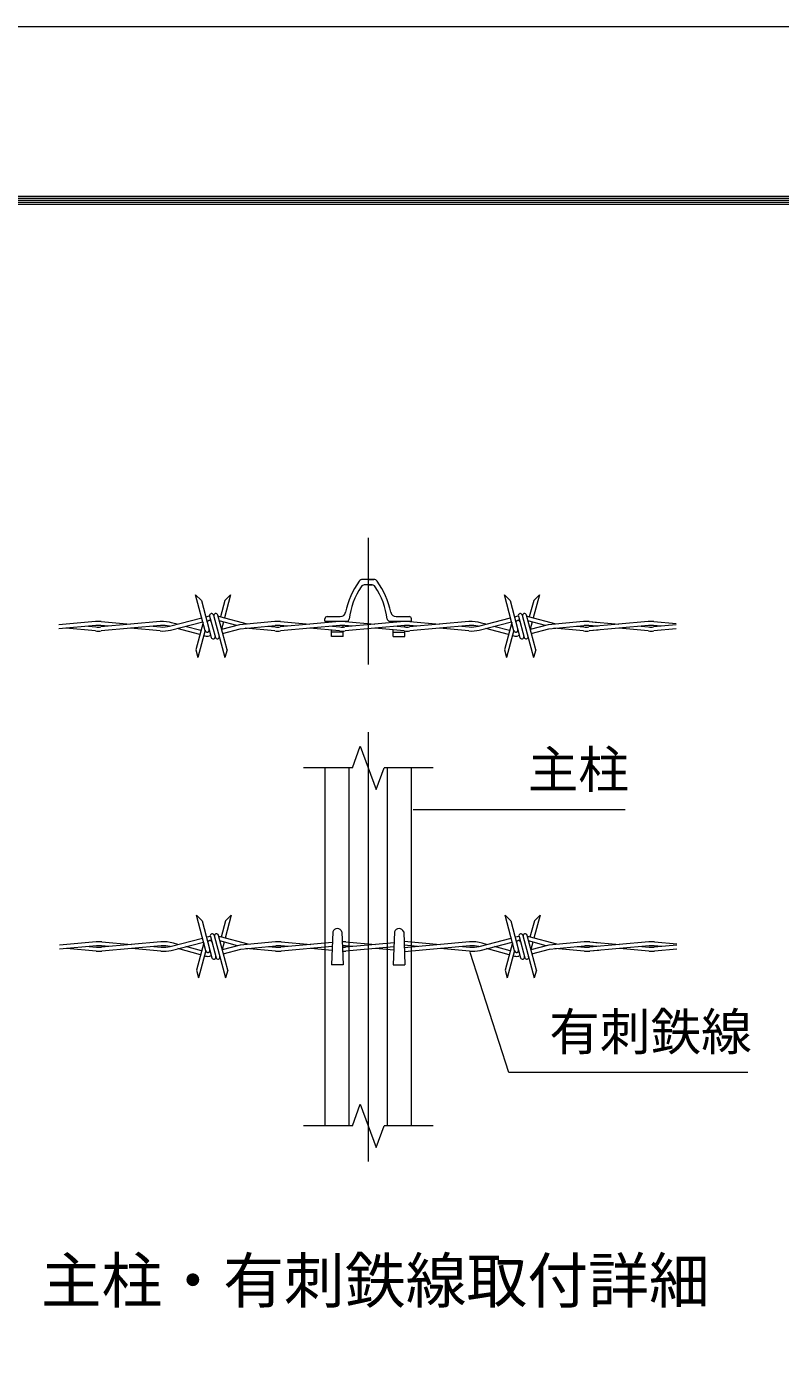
# Model space of a CAD drawing. Units: millimetres, scale not verified. Extents: x -4200 to 4200, y -2970 to 2970.
# Drawn here: x 1611 to 2588, y 1252 to 2970 of the extents above; entities that cross this region are included whole.
import ezdxf
from ezdxf.enums import TextEntityAlignment as Align

# ---------------------------------------------------------------- set-up
doc = ezdxf.new("R2010")
doc.units = ezdxf.units.MM
doc.header["$LTSCALE"] = 20
doc.linetypes.add('USER1', pattern=[50.8, 31.75, -6.35, 6.35, -6.35])
for name, color, linetype, lineweight in [('0-0_D-STR1', 1, 'Continuous', 18), ('0-1_D-BMK', 2, 'USER1', 13), ('0-2_D-STR-DIM', 7, 'Continuous', 9), ('0-3_D-STR3', 3, 'Continuous', 13), ('0-7_D-STR-TXT', 7, 'Continuous', 9), ('0-B_D-TTL', 7, 'Continuous', 9)]:
    doc.layers.add(name, color=color, linetype=linetype, lineweight=lineweight)
doc.layers.add('0-9_D-TTL-TXT', color=7, linetype='Continuous')
doc.styles.add('ＭＳ ゴシック', font='')
doc.styles.get('ＭＳ ゴシック').set_extended_font_data('MS Gothic')

msp = doc.modelspace()

# ---------------------------------------------------------------- linework, layer by layer
at = {"layer": '0-0_D-STR1'}
for p, q in [((2060.8, 2253.49), (2045.85, 2253.49)), ((2053.32, 2253.49), (2060.8, 2253.49)), ((2058.33, 2246.49), (2048.32, 2246.49)), ((2053.32, 2246.49), (2058.33, 2246.49)), ((1997.32, 2199.49), (1997.32, 2202.49)), ((1997.32, 2199.49), (2025.64, 2199.49)), ((2000.32, 2205.49), (2017.19, 2205.49)), ((2005.82, 2198.06), (2005.82, 2199.49)), ((2020.82, 2199.14), (2020.82, 2199.49)), ((2023.13, 2199.49), (2025.64, 2199.49)), ((2081, 2199.49), (2109.32, 2199.49)), ((2085.82, 2197.72), (2085.82, 2199.49)), ((2089.46, 2205.49), (2106.32, 2205.49)), ((2100.82, 2199.06), (2100.82, 2199.49)), ((2109.32, 2199.49), (2109.32, 2202.49)), ((2020.82, 2185.49), (2005.82, 2185.49)), ((2020.82, 2191.97), (2020.82, 2193.94)), ((2020.82, 2179.49), (2020.82, 2186.77)), ((2085.82, 2179.49), (2085.82, 2188.19)), ((2085.82, 2185.49), (2100.82, 2185.49)), ((2085.82, 2185.49), (2100.82, 2185.49)), ((2100.82, 2192.07), (2100.82, 2193.84)), ((2100.82, 2179.49), (2100.82, 2186.85)), ((2085.82, 2179.49), (2100.82, 2179.49)), ((1997.32, 2009.49), (1997.32, 1545.66)), ((2028.32, 2009.49), (2028.32, 1545.66)), ((2078.32, 1545.66), (2078.32, 2009.49)), ((2109.32, 1545.66), (2109.32, 2009.49)), ((2007.32, 1797.24), (2005.82, 1754.24)), ((2019.32, 1797.24), (2020.82, 1754.24)), ((2087.32, 1797.24), (2085.82, 1754.24)), ((2099.32, 1797.24), (2100.82, 1754.24)), ((2020.82, 1754.24), (2005.82, 1754.24)), ((2085.82, 1754.24), (2100.82, 1754.24))]:
    msp.add_line(p, q, dxfattribs=at)
msp.add_lwpolyline([(2020.82, 2179.49), (2005.82, 2179.49), (2005.82, 2187.85)], dxfattribs=at)
for centre, radius, start, end in [((2127.82, 2189.49), 106, 144.25644, 168.25596), ((2127.82, 2189.49), 106, 144.25644, 168.25596), ((2045.85, 2248.49), 5, 90, 144.25644), ((2060.8, 2248.49), 5, 35.74356, 90), ((1978.82, 2189.49), 106, 11.74404, 35.74356), ((2127.82, 2189.49), 100, 146.81334, 172.74916), ((2048.32, 2241.49), 5, 90, 146.81334), ((2058.33, 2241.49), 5, 33.18666, 90), ((1978.82, 2189.49), 100, 7.25084, 33.18666), ((2000.32, 2202.49), 3, 90, 180), ((2017.19, 2212.49), 7, 270, 348.25596), ((2025.64, 2202.49), 3, 270, 352.74916), ((2081, 2202.49), 3, 187.25084, 270), ((2089.46, 2212.49), 7, 191.74404, 270), ((2106.32, 2202.49), 3, 0, 90), ((2013.32, 1794.74), 6.5, 22.61986, 157.38014), ((2093.32, 1794.74), 6.5, 22.61986, 157.38014)]:
    msp.add_arc(centre, radius, start, end, dxfattribs=at)
at = {"layer": '0-1_D-BMK'}
for p, q in [((2053.32, 2307.55), (2053.32, 2143.35)), ((2053.32, 2055.87), (2053.32, 1499.28))]:
    msp.add_line(p, q, dxfattribs=at)
at = {"layer": '0-2_D-STR-DIM'}
for p, q in [((2032.8, 2009.49), (2043.06, 2037.68)), ((2043.06, 2037.68), (2063.58, 1981.3)), ((2032.8, 2009.49), (1969.32, 2009.49)), ((2063.58, 1981.3), (2073.84, 2009.49)), ((2137.32, 2009.49), (2073.84, 2009.49)), ((2032.8, 1545.66), (2043.06, 1573.85)), ((2043.06, 1573.85), (2063.58, 1517.47)), ((2032.8, 1545.66), (1969.32, 1545.66)), ((2063.58, 1517.47), (2073.84, 1545.66)), ((2137.32, 1545.66), (2073.84, 1545.66))]:
    msp.add_line(p, q, dxfattribs=at)
at = {"layer": '0-3_D-STR3'}
for p, q in [((1842.21, 2187.17), (1829.77, 2233.58)), ((1837.12, 2226.23), (1829.77, 2233.58)), ((2242.21, 2187.17), (2229.77, 2233.58)), ((2237.12, 2226.23), (2229.77, 2233.58)), ((1837.12, 2226.23), (1849.92, 2178.47)), ((1867.74, 2226.23), (1862.07, 2205.08)), ((2237.12, 2226.23), (2249.92, 2178.47)), ((2267.74, 2226.23), (2262.07, 2205.08)), ((1700.06, 2199), (1652.43, 2194.74)), ((1783.88, 2199), (1706.73, 2192.09)), ((1707.19, 2199), (1745.53, 2195.57)), ((1796.04, 2193.03), (1837.78, 2203.67)), ((1845.34, 2205.6), (1842.83, 2204.93)), ((1844.17, 2199.94), (1846.72, 2200.59)), ((1847.9, 2206.09), (1855.3, 2178.47)), ((1849.48, 2200.19), (1848.03, 2200.58)), ((1852.93, 2207.44), (1867.69, 2152.33)), ((1870.38, 2162.38), (1858.31, 2207.44)), ((1883.24, 2194.03), (1860.25, 2200.19)), ((1860.73, 2200.06), (1860.51, 2199.24)), ((1896.72, 2195.8), (1861.03, 2205.37)), ((1932.43, 2199), (1886.4, 2194.88)), ((2016.24, 2199), (1939.09, 2192.09)), ((1939.56, 2199), (1977.9, 2195.57)), ((2100.06, 2199), (2022.91, 2192.09)), ((2023.37, 2199), (2061.72, 2195.57)), ((2183.88, 2199), (2106.73, 2192.09)), ((2107.19, 2199), (2145.53, 2195.57)), ((2196.04, 2193.03), (2237.78, 2203.67)), ((2245.34, 2205.6), (2242.83, 2204.93)), ((2244.17, 2199.94), (2246.72, 2200.59)), ((2247.9, 2206.09), (2255.3, 2178.47)), ((2249.48, 2200.19), (2248.03, 2200.58)), ((2252.93, 2207.44), (2267.69, 2152.33)), ((2270.38, 2162.38), (2258.31, 2207.44)), ((2283.24, 2194.03), (2260.25, 2200.19)), ((2260.73, 2200.06), (2260.51, 2199.24)), ((2296.72, 2195.8), (2261.03, 2205.37)), ((2332.43, 2199), (2286.4, 2194.88)), ((2416.24, 2199), (2339.09, 2192.09)), ((2339.56, 2199), (2351.42, 2197.93)), ((2339.56, 2199), (2377.9, 2195.57)), ((2423.37, 2199), (2452.43, 2196.4)), ((1700.52, 2193.82), (1652.43, 2189.51)), ((1700.06, 2186.91), (1661.72, 2190.34)), ((1690.89, 2192.96), (1700.52, 2192.09)), ((1716.35, 2192.96), (1706.73, 2193.82)), ((1784.34, 2193.82), (1707.19, 2186.91)), ((1783.88, 2186.91), (1745.53, 2190.34)), ((1774.71, 2192.96), (1784.34, 2192.09)), ((1797.32, 2187.99), (1839.13, 2198.65)), ((1805.91, 2195.55), (1799.97, 2197.14)), ((1835.16, 2182.33), (1805.88, 2190.18)), ((1836.51, 2187.35), (1816.17, 2192.8)), ((1842.03, 2187.84), (1832.51, 2152.33)), ((1844.04, 2185.33), (1841.53, 2186.01)), ((1847.9, 2186.01), (1845.39, 2185.33)), ((1865.75, 2198.72), (1863.2, 2189.19)), ((1886.4, 2194.88), (1863.33, 2188.7)), ((1864.68, 2183.67), (1887.31, 2189.74)), ((1887.31, 2189.74), (1932.89, 2193.82)), ((1932.43, 2186.91), (1894.08, 2190.34)), ((1923.26, 2192.96), (1932.89, 2192.09)), ((1948.72, 2192.96), (1939.09, 2193.82)), ((2016.71, 2193.82), (1939.56, 2186.91)), ((2016.24, 2186.91), (1977.9, 2190.34)), ((2007.08, 2192.96), (2016.71, 2192.09)), ((2032.54, 2192.96), (2022.91, 2193.82)), ((2100.52, 2193.82), (2023.37, 2186.91)), ((2100.06, 2186.91), (2061.72, 2190.34)), ((2090.89, 2192.96), (2100.52, 2192.09)), ((2116.35, 2192.96), (2106.73, 2193.82)), ((2184.34, 2193.82), (2107.19, 2186.91)), ((2183.88, 2186.91), (2145.53, 2190.34)), ((2174.71, 2192.96), (2184.34, 2192.09)), ((2197.32, 2187.99), (2239.13, 2198.65)), ((2205.91, 2195.55), (2199.97, 2197.14)), ((2235.16, 2182.33), (2205.88, 2190.18)), ((2236.51, 2187.35), (2216.17, 2192.8)), ((2242.03, 2187.84), (2232.51, 2152.33)), ((2244.04, 2185.33), (2241.53, 2186.01)), ((2247.9, 2186.01), (2245.39, 2185.33)), ((2265.75, 2198.72), (2263.2, 2189.19)), ((2286.4, 2194.88), (2263.33, 2188.7)), ((2264.68, 2183.67), (2287.31, 2189.74)), ((2287.31, 2189.74), (2332.89, 2193.82)), ((2332.43, 2186.91), (2294.08, 2190.34)), ((2323.26, 2192.96), (2332.89, 2192.09)), ((2348.72, 2192.96), (2339.09, 2193.82)), ((2348.72, 2192.96), (2339.09, 2193.82)), ((2351.42, 2193.2), (2339.09, 2192.09)), ((2416.71, 2193.82), (2339.56, 2186.91)), ((2351.42, 2187.98), (2339.56, 2186.91)), ((2416.24, 2186.91), (2377.9, 2190.34)), ((2407.08, 2192.96), (2416.71, 2192.09)), ((2452.43, 2194.74), (2422.91, 2192.09)), ((2432.54, 2192.96), (2422.91, 2193.82)), ((2452.43, 2189.51), (2423.37, 2186.91)), ((1840.19, 2180.98), (1841.82, 2180.55)), ((1849.25, 2180.98), (1847.62, 2180.55)), ((2240.19, 2180.98), (2241.82, 2180.55)), ((2249.25, 2180.98), (2247.62, 2180.55)), ((1870.38, 2162.38), (1867.69, 2152.33)), ((2270.38, 2162.38), (2267.69, 2152.33)), ((1843.1, 1772.23), (1830.66, 1818.64)), ((1838.01, 1811.29), (1830.66, 1818.64)), ((1838.01, 1811.29), (1850.81, 1763.53)), ((1868.63, 1811.29), (1862.96, 1790.15)), ((2243.1, 1772.23), (2230.66, 1818.64)), ((2238.01, 1811.29), (2230.66, 1818.64)), ((2238.01, 1811.29), (2250.81, 1763.53)), ((2268.63, 1811.29), (2262.96, 1790.15)), ((1796.93, 1778.1), (1838.67, 1788.74)), ((1846.23, 1790.66), (1843.72, 1789.99)), ((1848.79, 1791.16), (1856.19, 1763.53)), ((1853.82, 1792.5), (1868.58, 1737.39)), ((1871.27, 1747.44), (1859.2, 1792.5)), ((1897.61, 1780.86), (1861.92, 1790.43)), ((2196.93, 1778.1), (2238.67, 1788.74)), ((2246.23, 1790.66), (2243.72, 1789.99)), ((2248.79, 1791.16), (2256.19, 1763.53)), ((2253.82, 1792.5), (2268.58, 1737.39)), ((2271.27, 1747.44), (2259.2, 1792.5)), ((2297.61, 1780.86), (2261.92, 1790.43)), ((1700.95, 1784.06), (1653.32, 1779.8)), ((1701.41, 1778.88), (1653.32, 1774.58)), ((1700.95, 1771.98), (1662.61, 1775.41)), ((1691.78, 1778.02), (1701.41, 1777.16)), ((1784.77, 1784.06), (1707.62, 1777.16)), ((1717.24, 1778.02), (1707.62, 1778.88)), ((1708.08, 1784.06), (1746.42, 1780.63)), ((1785.23, 1778.88), (1708.08, 1771.98)), ((1784.77, 1771.98), (1746.42, 1775.41)), ((1775.6, 1778.02), (1785.23, 1777.16)), ((1798.21, 1773.06), (1840.02, 1783.71)), ((1806.8, 1780.61), (1800.86, 1782.2)), ((1836.05, 1767.39), (1806.77, 1775.24)), ((1837.4, 1772.41), (1817.06, 1777.86)), ((1842.92, 1772.91), (1833.4, 1737.39)), ((1844.93, 1770.39), (1842.42, 1771.07)), ((1845.06, 1785), (1847.61, 1785.65)), ((1848.79, 1771.07), (1846.28, 1770.39)), ((1850.37, 1785.25), (1848.92, 1785.64)), ((1884.13, 1779.09), (1861.14, 1785.25)), ((1861.62, 1785.12), (1861.4, 1784.3)), ((1866.64, 1783.78), (1864.09, 1774.25)), ((1887.29, 1779.94), (1864.22, 1773.76)), ((1865.57, 1768.74), (1888.2, 1774.8)), ((1933.32, 1784.06), (1887.29, 1779.94)), ((1888.2, 1774.8), (1933.78, 1778.88)), ((1933.32, 1771.98), (1894.97, 1775.41)), ((1924.15, 1778.02), (1933.78, 1777.16)), ((2006.83, 1783.14), (1939.98, 1777.16)), ((1949.61, 1778.02), (1939.98, 1778.88)), ((1940.45, 1784.06), (1978.79, 1780.63)), ((2006.65, 1777.9), (1940.45, 1771.98)), ((2006.47, 1772.93), (1978.79, 1775.41)), ((2086.82, 1782.79), (2023.8, 1777.16)), ((2033.43, 1778.02), (2023.8, 1778.88)), ((2024.26, 1784.06), (2062.61, 1780.63)), ((2086.64, 1777.56), (2024.26, 1771.98)), ((2086.49, 1773.27), (2062.61, 1775.41)), ((2099.76, 1784.8), (2146.42, 1780.63)), ((2117.24, 1778.02), (2099.94, 1779.57)), ((2184.77, 1784.06), (2100.05, 1776.48)), ((2185.23, 1778.88), (2100.23, 1771.27)), ((2184.77, 1771.98), (2146.42, 1775.41)), ((2175.6, 1778.02), (2185.23, 1777.16)), ((2198.21, 1773.06), (2240.02, 1783.71)), ((2206.8, 1780.61), (2200.86, 1782.2)), ((2236.05, 1767.39), (2206.77, 1775.24)), ((2237.4, 1772.41), (2217.06, 1777.86)), ((2242.92, 1772.91), (2233.4, 1737.39)), ((2244.93, 1770.39), (2242.42, 1771.07)), ((2245.06, 1785), (2247.61, 1785.65)), ((2248.79, 1771.07), (2246.28, 1770.39)), ((2250.37, 1785.25), (2248.92, 1785.64)), ((2284.13, 1779.09), (2261.14, 1785.25)), ((2261.62, 1785.12), (2261.4, 1784.3)), ((2266.64, 1783.78), (2264.09, 1774.25)), ((2287.29, 1779.94), (2264.22, 1773.76)), ((2265.57, 1768.74), (2288.2, 1774.8)), ((2333.32, 1784.06), (2287.29, 1779.94)), ((2288.2, 1774.8), (2333.78, 1778.88)), ((2333.32, 1771.98), (2294.97, 1775.41)), ((2324.15, 1778.02), (2333.78, 1777.16)), ((2417.13, 1784.06), (2339.98, 1777.16)), ((2349.61, 1778.02), (2339.98, 1778.88)), ((2349.61, 1778.02), (2339.98, 1778.88)), ((2352.31, 1778.26), (2339.98, 1777.16)), ((2340.45, 1784.06), (2352.31, 1783)), ((2340.45, 1784.06), (2378.79, 1780.63)), ((2417.6, 1778.88), (2340.45, 1771.98)), ((2352.31, 1773.04), (2340.45, 1771.98)), ((2417.13, 1771.98), (2378.79, 1775.41)), ((2407.97, 1778.02), (2417.6, 1777.16)), ((2453.32, 1779.8), (2423.8, 1777.16)), ((2433.43, 1778.02), (2423.8, 1778.88)), ((2424.26, 1784.06), (2453.32, 1781.46)), ((2453.32, 1774.58), (2424.26, 1771.98)), ((1841.08, 1766.04), (1842.71, 1765.61)), ((1850.14, 1766.04), (1848.51, 1765.61)), ((2241.08, 1766.04), (2242.71, 1765.61)), ((2250.14, 1766.04), (2248.51, 1765.61)), ((1871.27, 1747.44), (1868.58, 1737.39)), ((2271.27, 1747.44), (2268.58, 1737.39))]:
    msp.add_line(p, q, dxfattribs=at)
for points in [[(1867.74, 2226.23), (1875.09, 2233.58), (1867.1, 2203.74)], [(2267.74, 2226.23), (2275.09, 2233.58), (2267.1, 2203.74)], [(1839.33, 2197.89), (1829.82, 2162.38), (1832.51, 2152.33)], [(2239.33, 2197.89), (2229.82, 2162.38), (2232.51, 2152.33)], [(1868.63, 1811.29), (1875.98, 1818.64), (1867.99, 1788.8)], [(2268.63, 1811.29), (2275.98, 1818.64), (2267.99, 1788.8)], [(1840.22, 1782.95), (1830.71, 1747.44), (1833.4, 1737.39)], [(2240.22, 1782.95), (2230.71, 1747.44), (2233.4, 1737.39)]]:
    msp.add_lwpolyline(points, dxfattribs=at)
for centre, radius, start, end in [((1703.62, 2159.16), 40, 84.88752, 95), ((1787.44, 2159.16), 40, 71.7501, 95.11248), ((1847.36, 2198.07), 2.6, 15, 195), ((1847.36, 2198.07), 7.8, 85.52878, 105), ((1850.41, 2206.77), 2.6, 15, 195), ((1855.8, 2206.77), 2.6, 15, 195), ((1858.13, 2194.55), 11.2, 75, 86.73065), ((1935.99, 2159.16), 40, 84.88752, 95), ((2019.81, 2159.16), 40, 84.88752, 95), ((2103.62, 2159.16), 40, 84.88752, 95), ((2187.44, 2159.16), 40, 71.7501, 95.11248), ((2247.36, 2198.07), 2.6, 15, 195), ((2247.36, 2198.07), 7.8, 85.52878, 105), ((2250.41, 2206.77), 2.6, 15, 195), ((2255.8, 2206.77), 2.6, 15, 195), ((2258.13, 2194.55), 11.2, 75, 86.73065), ((2335.99, 2159.16), 40, 84.88752, 95), ((2335.99, 2159.16), 40, 84.88752, 95), ((2419.81, 2159.16), 40, 84.88752, 95), ((1703.62, 2226.76), 40, 265, 275.11248), ((1703.62, 2159.16), 34.8, 84.88752, 95), ((1703.62, 2226.76), 34.8, 265, 275.11248), ((1787.44, 2226.76), 40, 264.88752, 284.29953), ((1787.44, 2159.16), 34.8, 76.22606, 95.11248), ((1787.44, 2226.76), 34.8, 264.88752, 284.29953), ((1844.72, 2187.84), 2.6, 195, 15), ((1935.99, 2226.76), 40, 265, 275.11248), ((1935.99, 2159.16), 34.8, 84.88752, 95), ((1935.99, 2226.76), 34.8, 265, 275.11248), ((2019.81, 2226.76), 40, 265, 275.11248), ((2019.81, 2159.16), 34.8, 84.88752, 95), ((2019.81, 2226.76), 34.8, 265, 275.11248), ((2103.62, 2226.76), 40, 265, 275.11248), ((2103.62, 2159.16), 34.8, 84.88752, 95), ((2103.62, 2226.76), 34.8, 265, 275.11248), ((2187.44, 2226.76), 40, 264.88752, 284.29953), ((2187.44, 2159.16), 34.8, 76.22606, 95.11248), ((2187.44, 2226.76), 34.8, 264.88752, 284.29953), ((2244.72, 2187.84), 2.6, 195, 15), ((2335.99, 2226.76), 40, 265, 275.11248), ((2335.99, 2226.76), 40, 265, 275.11248), ((2335.99, 2159.16), 34.8, 84.88752, 95), ((2335.99, 2159.16), 34.8, 84.88752, 95), ((2335.99, 2226.76), 34.8, 265, 275.11248), ((2335.99, 2226.76), 34.8, 265, 275.11248), ((2419.81, 2226.76), 40, 265, 275.11248), ((2419.81, 2159.16), 34.8, 84.88752, 95), ((2419.81, 2226.76), 34.8, 265, 275.11248), ((1844.72, 2191.36), 11.2, 255, 285), ((1852.43, 2179.14), 2.6, 195, 15), ((1857.82, 2179.14), 2.6, 195, 15), ((2244.72, 2191.36), 11.2, 255, 285), ((2252.43, 2179.14), 2.6, 195, 15), ((2257.82, 2179.14), 2.6, 195, 15), ((1848.25, 1783.13), 7.8, 85.52878, 105), ((1851.3, 1791.83), 2.6, 15, 195), ((1856.69, 1791.83), 2.6, 15, 195), ((1859.02, 1779.61), 11.2, 75, 86.73065), ((2248.25, 1783.13), 7.8, 85.52878, 105), ((2251.3, 1791.83), 2.6, 15, 195), ((2256.69, 1791.83), 2.6, 15, 195), ((2259.02, 1779.61), 11.2, 75, 86.73065), ((1704.51, 1744.22), 40, 84.88752, 95), ((1704.51, 1811.82), 40, 265, 275.11248), ((1704.51, 1744.22), 34.8, 84.88752, 95), ((1704.51, 1811.82), 34.8, 265, 275.11248), ((1788.33, 1744.22), 40, 71.7501, 95.11248), ((1788.33, 1811.82), 40, 264.88752, 284.29953), ((1788.33, 1744.22), 34.8, 76.22606, 95.11248), ((1788.33, 1811.82), 34.8, 264.88752, 284.29953), ((1845.61, 1772.91), 2.6, 195, 15), ((1848.25, 1783.13), 2.6, 15, 195), ((1936.88, 1744.22), 40, 84.88752, 95), ((1936.88, 1811.82), 40, 265, 275.11248), ((1936.88, 1744.22), 34.8, 84.88752, 95), ((1936.88, 1811.82), 34.8, 265, 275.11248), ((2020.7, 1744.22), 40, 84.88752, 91.31965), ((2020.7, 1744.22), 34.8, 84.88752, 91.2183), ((2020.7, 1811.82), 34.8, 268.89577, 275.11248), ((2020.7, 1811.82), 40, 269.29936, 275.11248), ((2188.33, 1744.22), 40, 71.7501, 95.11248), ((2188.33, 1811.82), 40, 264.88752, 284.29953), ((2188.33, 1744.22), 34.8, 76.22606, 95.11248), ((2188.33, 1811.82), 34.8, 264.88752, 284.29953), ((2245.61, 1772.91), 2.6, 195, 15), ((2248.25, 1783.13), 2.6, 15, 195), ((2336.88, 1744.22), 40, 84.88752, 95), ((2336.88, 1744.22), 40, 84.88752, 95), ((2336.88, 1811.82), 40, 265, 275.11248), ((2336.88, 1811.82), 40, 265, 275.11248), ((2336.88, 1744.22), 34.8, 84.88752, 95), ((2336.88, 1744.22), 34.8, 84.88752, 95), ((2336.88, 1811.82), 34.8, 265, 275.11248), ((2336.88, 1811.82), 34.8, 265, 275.11248), ((2420.7, 1744.22), 40, 84.88752, 95), ((2420.7, 1811.82), 40, 265, 275.11248), ((2420.7, 1744.22), 34.8, 84.88752, 95), ((2420.7, 1811.82), 34.8, 265, 275.11248), ((1845.61, 1776.43), 11.2, 255, 285), ((1853.32, 1764.21), 2.6, 195, 15), ((1858.71, 1764.21), 2.6, 195, 15), ((2245.61, 1776.43), 11.2, 255, 285), ((2253.32, 1764.21), 2.6, 195, 15), ((2258.71, 1764.21), 2.6, 195, 15)]:
    msp.add_arc(centre, radius, start, end, dxfattribs=at)
at = {"layer": '0-7_D-STR-TXT'}
msp.add_line((2386.35, 1955.15), (2111.69, 1955.15), dxfattribs=at)
msp.add_lwpolyline([(2545.08, 1614.77), (2235.53, 1614.77), (2185.38, 1770.07)], dxfattribs=at)
at = {"layer": '0-B_D-TTL', "color": 2, "lineweight": 18}
msp.add_lwpolyline([(-4200, 2970), (4200, 2970), (4200, -2970), (-4200, -2970)], close=True, dxfattribs=at)
at = {"layer": '0-B_D-TTL'}
for points in [[(-3930, 2750), (3930, 2750), (3930, -2750), (-3930, -2750)], [(-3927.5, 2747.5), (3927.5, 2747.5), (3927.5, -2747.5), (-3927.5, -2747.5)], [(-3925, 2745), (3925, 2745), (3925, -2745), (-3925, -2745)], [(-3922.5, 2742.5), (3922.5, 2742.5), (3922.5, -2742.5), (-3922.5, -2742.5)], [(-3920, 2740), (3920, 2740), (3920, -2740), (-3920, -2740)]]:
    msp.add_lwpolyline(points, close=True, dxfattribs=at)

# ---------------------------------------------------------------- texts
at = {"layer": '0-7_D-STR-TXT', "style": 'ＭＳ ゴシック'}
for s, p in [('主柱', (2259.96, 1968.88)), ('有刺鉄線', (2287.97, 1629.13))]:
    msp.add_text(s, height=48.09, dxfattribs=at).set_placement(p, align=Align.BOTTOM_LEFT)
at = {"layer": '0-9_D-TTL-TXT', "style": 'ＭＳ ゴシック'}
msp.add_text('主柱・有刺鉄線取付詳細', height=57.77, dxfattribs=at).set_placement((1629.11, 1299.03), align=Align.BOTTOM_LEFT)

doc.saveas('drawing.dxf')
